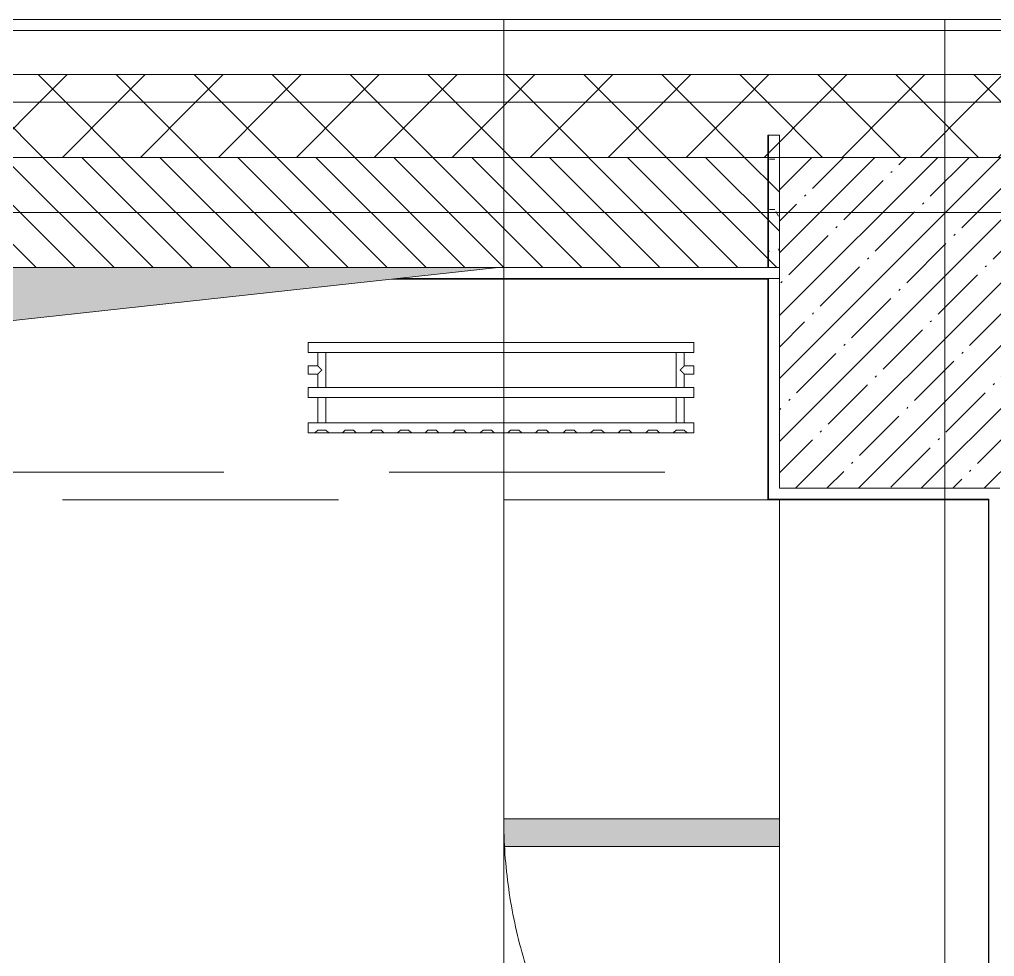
# Model space of a CAD drawing. Header units: millimetres. Extents: x -8624 to 200327, y -8553 to 29000.
# Drawn here: x 161132 to 162900, y 25651 to 27350 of the extents above; entities that cross this region are included whole.
import ezdxf

# ---------------------------------------------------------------- set-up
doc = ezdxf.new("R2010")
doc.units = ezdxf.units.MM
doc.linetypes.add('200_ШТРИХ__ш1_п0_6_', pattern=[800, 500, -300])
doc.linetypes.add('Осевая', pattern=[15875, 3175, -2381.25, 7937.5, -2381.25])
for name, color, linetype, lineweight in [('A-DETL-1', 7, 'Continuous', 9), ('A-DETL-MBND-1', 7, '200_ШТРИХ__ш1_п0_6_', 9), ('A-WALL-3', 7, 'Continuous', 9), ('A-WALL-4', 7, 'Continuous', 13), ('I-WALL-5', 7, 'Continuous', 9), ('S-COLS-2', 7, 'Continuous', 9), ('Оси', 7, 'Continuous', 9), ('Оси-2', 7, 'Осевая', 9)]:
    doc.layers.add(name, color=color, linetype=linetype, lineweight=lineweight)
for name, color, linetype, lineweight, true_color in [('A-DETL-GENF-5', 7, 'Continuous', 9, 0x8d9194), ('A-FLOR-3', 7, 'Continuous', 9, 0xaaaaaa), ('I-WALL-7', 9, 'Continuous', 9, 0x808080)]:
    doc.layers.add(name, color=color, linetype=linetype, lineweight=lineweight, true_color=true_color)
pattern_1 = [(45, (96349.85, 0), (-70.71068, 70.71068), []), (135, (96349.85, 0), (-70.71068, -70.71068), [])]

# ---------------------------------------------------------------- blocks, each defined once
blk = doc.blocks.new('110_Дверь_СКБ_2Ст - Д-10 1800x2100h_Актовый зал EI30-32403870-План зашивки приборов отопления в осях 3 этажа 12-23')
at = {"layer": 'A-DETL-MBND-1'}
for points in [[(-887.5, 1000), (-887.5, 500), (-837.5, 500), (-837.5, 1000)], [(862.5, 500), (912.5, 500), (912.5, 1000), (862.5, 1000), (862.5, 744.9)]]:
    blk.add_hatch(color=256, dxfattribs=at).paths.add_polyline_path(points)
for p, q in [((-887.5, 1000), (-887.5, 500)), ((-837.5, 1000), (-887.5, 1000)), ((-837.5, 500), (-837.5, 1000)), ((912.5, 1000), (862.5, 1000)), ((862.5, 1000), (862.5, 500)), ((912.5, 500), (912.5, 1000))]:
    blk.add_line(p, q, dxfattribs=at)
for centre, start, end in [((-887.5, 100), 26.4421, 90), ((912.5, 100), 90, 153.5579)]:
    blk.add_arc(centre, 900, start, end, dxfattribs=at)
blk = doc.blocks.new('radiator_prado_classic_z_tip_30_po exemplyaru - Classic Z Тип 30-500-30677900-План зашивки приборов отопления в осях 3 этажа 12-23')
at = {"layer": 'A-DETL-MBND-1'}
for p, q in [((0, 228), (0, 210)), ((700, 228), (0, 228)), ((0, 210), (0, 228)), ((0, 228), (12.5, 228)), ((12.5, 228), (37.5, 228)), ((37.5, 228), (12.5, 228)), ((12.5, 228), (37.5, 228)), ((12.5, 228), (17.5, 223)), ((12.5, 228), (17.5, 223)), ((32.5, 223), (17.5, 223)), ((17.5, 223), (32.5, 223)), ((32.5, 223), (37.5, 228)), ((37.5, 228), (32.5, 223)), ((37.5, 228), (62.5, 228)), ((62.5, 228), (87.5, 228)), ((87.5, 228), (62.5, 228)), ((62.5, 228), (87.5, 228)), ((62.5, 228), (67.5, 223)), ((62.5, 228), (67.5, 223)), ((82.5, 223), (67.5, 223)), ((67.5, 223), (82.5, 223)), ((82.5, 223), (87.5, 228)), ((87.5, 228), (82.5, 223)), ((87.5, 228), (112.5, 228)), ((112.5, 228), (137.5, 228)), ((137.5, 228), (112.5, 228)), ((112.5, 228), (137.5, 228)), ((112.5, 228), (117.5, 223)), ((112.5, 228), (117.5, 223)), ((132.5, 223), (117.5, 223)), ((117.5, 223), (132.5, 223)), ((132.5, 223), (137.5, 228)), ((137.5, 228), (132.5, 223)), ((137.5, 228), (162.5, 228)), ((162.5, 228), (187.5, 228)), ((187.5, 228), (162.5, 228)), ((162.5, 228), (187.5, 228)), ((162.5, 228), (167.5, 223)), ((162.5, 228), (167.5, 223)), ((182.5, 223), (167.5, 223)), ((167.5, 223), (182.5, 223)), ((182.5, 223), (187.5, 228)), ((187.5, 228), (182.5, 223)), ((187.5, 228), (212.5, 228)), ((212.5, 228), (237.5, 228)), ((237.5, 228), (212.5, 228)), ((212.5, 228), (237.5, 228)), ((212.5, 228), (217.5, 223)), ((212.5, 228), (217.5, 223)), ((232.5, 223), (217.5, 223)), ((217.5, 223), (232.5, 223)), ((232.5, 223), (237.5, 228)), ((237.5, 228), (232.5, 223)), ((237.5, 228), (262.5, 228)), ((262.5, 228), (287.5, 228)), ((287.5, 228), (262.5, 228)), ((262.5, 228), (287.5, 228)), ((262.5, 228), (267.5, 223)), ((262.5, 228), (267.5, 223)), ((282.5, 223), (267.5, 223)), ((267.5, 223), (282.5, 223)), ((282.5, 223), (287.5, 228)), ((287.5, 228), (282.5, 223)), ((287.5, 228), (312.5, 228)), ((312.5, 228), (337.5, 228)), ((337.5, 228), (312.5, 228)), ((312.5, 228), (337.5, 228)), ((312.5, 228), (317.5, 223)), ((312.5, 228), (317.5, 223)), ((332.5, 223), (317.5, 223)), ((317.5, 223), (332.5, 223)), ((332.5, 223), (337.5, 228)), ((337.5, 228), (332.5, 223)), ((337.5, 228), (362.5, 228)), ((362.5, 228), (387.5, 228)), ((387.5, 228), (362.5, 228)), ((362.5, 228), (387.5, 228)), ((362.5, 228), (367.5, 223)), ((362.5, 228), (367.5, 223)), ((382.5, 223), (367.5, 223)), ((367.5, 223), (382.5, 223)), ((382.5, 223), (387.5, 228)), ((387.5, 228), (382.5, 223)), ((387.5, 228), (412.5, 228)), ((412.5, 228), (437.5, 228)), ((437.5, 228), (412.5, 228)), ((412.5, 228), (437.5, 228)), ((412.5, 228), (417.5, 223)), ((412.5, 228), (417.5, 223)), ((432.5, 223), (417.5, 223)), ((417.5, 223), (432.5, 223)), ((432.5, 223), (437.5, 228)), ((437.5, 228), (432.5, 223)), ((437.5, 228), (462.5, 228)), ((462.5, 228), (487.5, 228)), ((487.5, 228), (462.5, 228)), ((462.5, 228), (487.5, 228)), ((462.5, 228), (467.5, 223)), ((462.5, 228), (467.5, 223)), ((482.5, 223), (467.5, 223)), ((467.5, 223), (482.5, 223)), ((482.5, 223), (487.5, 228)), ((487.5, 228), (482.5, 223)), ((487.5, 228), (512.5, 228)), ((512.5, 228), (537.5, 228)), ((537.5, 228), (512.5, 228)), ((512.5, 228), (537.5, 228)), ((512.5, 228), (517.5, 223)), ((512.5, 228), (517.5, 223)), ((532.5, 223), (517.5, 223)), ((517.5, 223), (532.5, 223)), ((532.5, 223), (537.5, 228)), ((537.5, 228), (532.5, 223)), ((537.5, 228), (562.5, 228)), ((562.5, 228), (587.5, 228)), ((587.5, 228), (562.5, 228)), ((562.5, 228), (587.5, 228)), ((562.5, 228), (567.5, 223)), ((562.5, 228), (567.5, 223)), ((582.5, 223), (567.5, 223)), ((567.5, 223), (582.5, 223)), ((582.5, 223), (587.5, 228)), ((587.5, 228), (582.5, 223)), ((587.5, 228), (612.5, 228)), ((612.5, 228), (637.5, 228)), ((637.5, 228), (612.5, 228)), ((612.5, 228), (637.5, 228)), ((612.5, 228), (617.5, 223)), ((617.5, 223), (612.5, 228)), ((632.5, 223), (617.5, 223)), ((617.5, 223), (632.5, 223)), ((632.5, 223), (637.5, 228)), ((637.5, 228), (632.5, 223)), ((637.5, 228), (662.5, 228)), ((662.5, 228), (687.5, 228)), ((687.5, 228), (662.5, 228)), ((662.5, 228), (687.5, 228)), ((662.5, 228), (667.5, 223)), ((662.5, 228), (667.5, 223)), ((682.5, 223), (667.5, 223)), ((667.5, 223), (682.5, 223)), ((682.5, 223), (687.5, 228)), ((687.5, 228), (682.5, 223)), ((687.5, 228), (700, 228)), ((700, 210), (700, 228)), ((700, 228), (700, 210)), ((0, 210), (700, 210)), ((17.5, 210), (0, 210)), ((17.5, 210), (17.5, 209.3)), ((17.5, 210), (17.5, 164)), ((32.5, 210), (17.5, 210)), ((17.5, 210), (32.5, 210)), ((32.5, 210), (17.5, 210)), ((17.5, 210), (17.8, 210)), ((17.5, 209.3), (17.5, 164)), ((17.8, 210), (18.5, 210)), ((18.5, 210), (19.7, 210)), ((31.5, 210), (18.5, 210)), ((19.7, 210), (21.3, 210)), ((21.3, 210), (23.1, 210)), ((23.1, 210), (25, 210)), ((25, 210), (32.5, 210)), ((32.5, 164), (32.5, 210)), ((32.5, 164), (32.5, 210)), ((667.5, 210), (32.5, 210)), ((667.5, 210), (667.5, 164)), ((667.5, 210), (667.5, 209.3)), ((682.5, 210), (667.5, 210)), ((667.5, 210), (667.8, 210)), ((668.5, 210), (667.5, 210)), ((667.5, 210), (682.5, 210)), ((667.5, 209.3), (667.5, 164)), ((667.8, 210), (682.5, 210)), ((682.5, 210), (668.5, 210)), ((681.5, 210), (668.5, 210)), ((682.5, 164), (682.5, 210)), ((682.5, 164), (682.5, 210)), ((700, 210), (682.5, 210)), ((700, 164), (0, 164)), ((0, 164), (0, 146)), ((0, 146), (0, 164)), ((0, 164), (17.5, 164)), ((32.5, 164), (17.5, 164)), ((17.5, 164), (32.5, 164)), ((32.5, 164), (17.5, 164)), ((17.5, 164), (21.3, 164)), ((18.5, 164), (31.5, 164)), ((21.3, 164), (23.1, 164)), ((23.1, 164), (25, 164)), ((25, 164), (32.5, 164)), ((32.5, 164), (667.5, 164)), ((682.5, 164), (667.5, 164)), ((667.5, 164), (682.5, 164)), ((667.8, 164), (667.5, 164)), ((667.5, 164), (682.5, 164)), ((668.5, 164), (667.8, 164)), ((669.7, 164), (668.5, 164)), ((668.5, 164), (681.5, 164)), ((676.9, 164), (669.7, 164)), ((678.7, 164), (676.9, 164)), ((682.5, 164), (678.7, 164)), ((682.5, 164), (700, 164)), ((700, 146), (700, 164)), ((700, 164), (700, 146)), ((0, 146), (700, 146)), ((17.5, 146), (0, 146)), ((17.5, 146), (17.5, 121.5)), ((17.5, 146), (17.5, 121.5)), ((17.5, 146), (32.5, 146)), ((30.3, 146), (17.5, 146)), ((17.5, 146), (32.5, 146)), ((19.7, 146), (17.5, 146)), ((31.5, 146), (18.5, 146)), ((28.8, 146), (19.7, 146)), ((32.5, 146), (28.8, 146)), ((31.5, 146), (30.3, 146)), ((32.5, 146), (31.5, 146)), ((32.5, 82), (32.5, 146)), ((32.5, 82), (32.5, 146)), ((667.5, 146), (32.5, 146)), ((667.5, 146), (667.5, 82)), ((667.5, 146), (667.5, 82)), ((667.5, 146), (682.5, 146)), ((682.5, 146), (667.5, 146)), ((667.5, 146), (671.2, 146)), ((667.8, 146), (667.5, 146)), ((668.5, 146), (667.8, 146)), ((669.7, 146), (668.5, 146)), ((681.5, 146), (668.5, 146)), ((682.5, 146), (669.7, 146)), ((671.2, 146), (678.7, 146)), ((678.7, 146), (680.3, 146)), ((680.3, 146), (682.5, 146)), ((682.5, 121.5), (682.5, 146)), ((682.5, 121.5), (682.5, 146)), ((700, 146), (682.5, 146)), ((17.5, 121.5), (0, 121.5)), ((17.5, 121.5), (0, 121.5)), ((0, 121.5), (0, 121.2)), ((0, 106.5), (0, 121.5)), ((0, 121.2), (0, 120.5)), ((0, 121.2), (0, 120.5)), ((0, 120.5), (0, 121.2)), ((0, 121.2), (0, 121.2)), ((0, 120.5), (0, 119.3)), ((0, 120.5), (0, 119.3)), ((0, 119.3), (0, 120.5)), ((0, 119.3), (0, 117.7)), ((0, 119.3), (0, 117.7)), ((0, 117.7), (0, 119.3)), ((0, 117.7), (0, 115.9)), ((0, 115.9), (0, 117.7)), ((0, 117.7), (0, 115.9)), ((0, 115.9), (0, 114)), ((0, 115.9), (0, 114)), ((0, 114), (0, 115.9)), ((0, 114), (0, 112.1)), ((0, 114), (0, 112.1)), ((0, 112.1), (0, 114)), ((0, 112.1), (0, 110.2)), ((0, 112.1), (0, 110.2)), ((0, 110.2), (0, 112.1)), ((0, 110.2), (0, 108.7)), ((0, 110.2), (0, 108.7)), ((0, 108.7), (0, 110.2)), ((0, 108.7), (0, 107.5)), ((0, 108.7), (0, 106.8)), ((0, 106.8), (0, 108.7)), ((0, 107.5), (0, 106.8)), ((0, 106.8), (0, 106.5)), ((0, 106.8), (0, 106.8)), ((0, 106.5), (17.5, 106.5)), ((0, 106.5), (17.5, 106.5)), ((17.5, 106.5), (17.5, 82)), ((17.5, 106.5), (17.5, 82)), ((700, 121.5), (682.5, 121.5)), ((700, 121.5), (682.5, 121.5)), ((682.5, 82), (682.5, 106.5)), ((682.5, 106.5), (700, 106.5)), ((682.5, 82), (682.5, 106.5)), ((682.5, 106.5), (700, 106.5)), ((700, 121.5), (700, 106.5)), ((700, 121.2), (700, 121.5)), ((700, 121.5), (700, 121.2)), ((700, 121.2), (700, 121.5)), ((700, 106.8), (700, 121.2)), ((700, 121.2), (700, 106.8)), ((700, 106.8), (700, 121.2)), ((700, 106.5), (700, 106.8)), ((700, 106.8), (700, 106.5)), ((700, 106.5), (700, 106.8)), ((700, 82), (0, 82)), ((0, 82), (0, 64)), ((0, 64), (0, 82)), ((0, 82), (17.5, 82)), ((18.5, 82), (17.5, 82)), ((17.5, 82), (32.5, 82)), ((32.5, 82), (17.5, 82)), ((17.5, 82), (21.3, 82)), ((19.7, 82), (18.5, 82)), ((18.5, 82), (31.5, 82)), ((21.3, 82), (19.7, 82)), ((23.1, 82), (21.3, 82)), ((21.3, 82), (32.5, 82)), ((25, 82), (23.1, 82)), ((26.9, 82), (25, 82)), ((28.8, 82), (26.9, 82)), ((30.3, 82), (28.8, 82)), ((31.5, 82), (30.3, 82)), ((32.5, 82), (31.5, 82)), ((32.5, 82), (667.5, 82)), ((682.5, 82), (667.5, 82)), ((667.5, 82), (682.5, 82)), ((682.5, 82), (667.5, 82)), ((667.5, 82), (667.8, 82)), ((667.8, 82), (682.5, 82)), ((668.5, 82), (681.5, 82)), ((682.5, 82), (700, 82)), ((700, 64), (700, 82)), ((700, 82), (700, 64)), ((700, 64), (0, 64)), ((0, 64), (700, 64))]:
    blk.add_line(p, q, dxfattribs=at)
for points, knots in [([(17.8, 121.2), (17.7, 121.3), (17.7, 121.3), (17.5, 121.5), (17.5, 121.5), (17.5, 121.5)], [0.8571429, 0.8571429, 0.8571429, 0.8571429, 0.8928571, 0.9285714, 1, 1, 1, 1]), ([(17.5, 121.5), (17.5, 121.5), (17.5, 121.5), (17.7, 121.3), (17.7, 121.3), (17.8, 121.2)], [0, 0, 0, 0, 0.0714286, 0.1071429, 0.1428571, 0.1428571, 0.1428571, 0.1428571]), ([(17.5, 121.5), (17.5, 121.5), (17.5, 121.5), (17.7, 121.3), (17.7, 121.3), (17.8, 121.2)], [0, 0, 0, 0, 0.0714286, 0.1071429, 0.1428571, 0.1428571, 0.1428571, 0.1428571]), ([(25, 114), (24.5, 114.5), (23.6, 115.4), (22.4, 116.6), (21.6, 117.4), (21.1, 117.9), (20.8, 118.2), (20.5, 118.5), (20.2, 118.8), (19.8, 119.1), (19.6, 119.4), (19.3, 119.7), (19, 120), (18.7, 120.3), (18.5, 120.5), (18.3, 120.7), (18.1, 120.9), (17.9, 121.1), (17.8, 121.2), (17.7, 121.3), (17.5, 121.5), (17.5, 121.5), (17.5, 121.5)], [0, 0, 0, 0, 0.142857, 0.285714, 0.357143, 0.392857, 0.428571, 0.464286, 0.5, 0.535714, 0.571429, 0.607143, 0.642857, 0.678571, 0.714286, 0.75, 0.785714, 0.821429, 0.857143, 0.892857, 0.928571, 1, 1, 1, 1]), ([(17.5, 106.5), (17.5, 106.5), (17.5, 106.5), (17.7, 106.7), (17.8, 106.8), (17.9, 106.9), (18.1, 107.1), (18.3, 107.3), (18.5, 107.5), (18.7, 107.7), (19, 108), (19.3, 108.3), (19.6, 108.6), (19.8, 108.9), (20.3, 109.3), (20.7, 109.7), (21.1, 110.1), (21.6, 110.6), (22.4, 111.4), (23.6, 112.6), (24.5, 113.5), (25, 114)], [0, 0, 0, 0, 0.071429, 0.107143, 0.142857, 0.178571, 0.214286, 0.25, 0.285714, 0.321429, 0.357143, 0.392857, 0.428571, 0.464286, 0.5, 0.571429, 0.607143, 0.642857, 0.714286, 0.857143, 1, 1, 1, 1]), ([(17.5, 106.5), (17.5, 106.5), (17.5, 106.5), (17.7, 106.7), (17.7, 106.7), (17.8, 106.8)], [0, 0, 0, 0, 0.0714286, 0.1071429, 0.1428571, 0.1428571, 0.1428571, 0.1428571]), ([(17.8, 106.8), (17.7, 106.7), (17.7, 106.7), (17.5, 106.5), (17.5, 106.5), (17.5, 106.5)], [0.8571429, 0.8571429, 0.8571429, 0.8571429, 0.8928571, 0.9285714, 1, 1, 1, 1]), ([(17.8, 106.8), (17.7, 106.7), (17.7, 106.7), (17.5, 106.5), (17.5, 106.5), (17.5, 106.5)], [0.8571429, 0.8571429, 0.8571429, 0.8571429, 0.8928571, 0.9285714, 1, 1, 1, 1]), ([(17.8, 121.2), (17.8, 121.2), (17.9, 121.1), (18.1, 120.9), (18.3, 120.7), (18.5, 120.5), (18.7, 120.3), (19, 120), (19.3, 119.7), (19.6, 119.4), (19.8, 119.1), (20.3, 118.7), (20.7, 118.3), (21.1, 117.9), (21.6, 117.4), (22.4, 116.6), (23.1, 115.9), (23.6, 115.4)], [0.1428571, 0.1428571, 0.1428571, 0.1428571, 0.1785714, 0.2142857, 0.25, 0.2857143, 0.3214286, 0.3571429, 0.3928571, 0.4285714, 0.4642857, 0.5, 0.5714286, 0.6071429, 0.6428571, 0.7142857, 0.8571429, 0.8571429, 0.8571429, 0.8571429]), ([(22.1, 111.1), (21.9, 110.9), (21.6, 110.6), (21.1, 110.1), (20.8, 109.8), (20.5, 109.5), (20.2, 109.2), (19.8, 108.9), (19.6, 108.6), (19.3, 108.3), (19, 108), (18.7, 107.7), (18.5, 107.5), (18.3, 107.3), (18.1, 107.1), (17.9, 106.9), (17.8, 106.8), (17.8, 106.8)], [0.2857143, 0.2857143, 0.2857143, 0.2857143, 0.3571429, 0.3928571, 0.4285714, 0.4642857, 0.5, 0.5357143, 0.5714286, 0.6071429, 0.6428571, 0.6785714, 0.7142857, 0.75, 0.7857143, 0.8214286, 0.8571429, 0.8571429, 0.8571429, 0.8571429]), ([(19.6, 119.4), (19.7, 119.3), (19.9, 119.2), (20.3, 118.7), (20.6, 118.4), (20.8, 118.2)], [0.4285714, 0.4285714, 0.4285714, 0.4285714, 0.4642857, 0.5, 0.5714286, 0.5714286, 0.5714286, 0.5714286]), ([(19.6, 108.6), (19.7, 108.7), (19.9, 108.8), (20.3, 109.3), (20.6, 109.6), (20.8, 109.8)], [0.4285714, 0.4285714, 0.4285714, 0.4285714, 0.4642857, 0.5, 0.5714286, 0.5714286, 0.5714286, 0.5714286]), ([(22.1, 116.9), (21.9, 117.1), (21.6, 117.4), (21.1, 117.9), (20.9, 118.1), (20.8, 118.2)], [0.2857143, 0.2857143, 0.2857143, 0.2857143, 0.3571429, 0.3928571, 0.4285714, 0.4285714, 0.4285714, 0.4285714]), ([(20.8, 118.2), (20.9, 118.1), (21.1, 117.9), (21.6, 117.4), (21.9, 117.1), (22.1, 116.9)], [0.5714286, 0.5714286, 0.5714286, 0.5714286, 0.6071429, 0.6428571, 0.7142857, 0.7142857, 0.7142857, 0.7142857]), ([(20.8, 109.8), (20.9, 109.9), (21.1, 110.1), (21.6, 110.6), (21.9, 110.9), (22.1, 111.1)], [0.5714286, 0.5714286, 0.5714286, 0.5714286, 0.6071429, 0.6428571, 0.7142857, 0.7142857, 0.7142857, 0.7142857]), ([(22.1, 111.1), (21.9, 110.9), (21.6, 110.6), (21.1, 110.1), (20.9, 109.9), (20.8, 109.8)], [0.2857143, 0.2857143, 0.2857143, 0.2857143, 0.3571429, 0.3928571, 0.4285714, 0.4285714, 0.4285714, 0.4285714]), ([(675, 114), (675.5, 114.5), (676.4, 115.4), (677.6, 116.6), (678.4, 117.4), (678.9, 117.9), (679.2, 118.2), (679.5, 118.5), (679.8, 118.8), (680.1, 119.2), (680.4, 119.4), (680.7, 119.7), (681, 120), (681.3, 120.3), (681.5, 120.5), (681.7, 120.7), (681.9, 120.9), (682.1, 121.1), (682.2, 121.2), (682.3, 121.3), (682.5, 121.5), (682.5, 121.5), (682.5, 121.5)], [0, 0, 0, 0, 0.142857, 0.285714, 0.357143, 0.392857, 0.428571, 0.464286, 0.5, 0.535714, 0.571429, 0.607143, 0.642857, 0.678571, 0.714286, 0.75, 0.785714, 0.821429, 0.857143, 0.892857, 0.928571, 1, 1, 1, 1]), ([(682.5, 106.5), (682.5, 106.5), (682.5, 106.5), (682.3, 106.7), (682.2, 106.8), (682.1, 106.9), (681.9, 107.1), (681.7, 107.3), (681.5, 107.5), (681.3, 107.7), (681, 108), (680.7, 108.3), (680.4, 108.6), (680.1, 108.8), (679.7, 109.3), (679.3, 109.7), (678.9, 110.1), (678.4, 110.6), (677.6, 111.4), (676.4, 112.6), (675.5, 113.5), (675, 114)], [0, 0, 0, 0, 0.071429, 0.107143, 0.142857, 0.178571, 0.214286, 0.25, 0.285714, 0.321429, 0.357143, 0.392857, 0.428571, 0.464286, 0.5, 0.571429, 0.607143, 0.642857, 0.714286, 0.857143, 1, 1, 1, 1]), ([(682.2, 121.2), (682.2, 121.2), (682.1, 121.1), (681.9, 120.9), (681.7, 120.7), (681.5, 120.5), (681.3, 120.3), (681, 120), (680.7, 119.7), (680.4, 119.4), (680.1, 119.2), (679.7, 118.7), (679.3, 118.3), (678.9, 117.9), (678.4, 117.4), (677.6, 116.6), (676.9, 115.9), (676.4, 115.4)], [0.1428571, 0.1428571, 0.1428571, 0.1428571, 0.1785714, 0.2142857, 0.25, 0.2857143, 0.3214286, 0.3571429, 0.3928571, 0.4285714, 0.4642857, 0.5, 0.5714286, 0.6071429, 0.6428571, 0.7142857, 0.8571429, 0.8571429, 0.8571429, 0.8571429]), ([(682.2, 121.2), (682.2, 121.2), (682.1, 121.1), (681.9, 120.9), (681.7, 120.7), (681.5, 120.5), (681.3, 120.3), (681, 120), (680.7, 119.7), (680.4, 119.4), (680.1, 119.2), (679.7, 118.7), (679.3, 118.3), (678.9, 117.9), (678.4, 117.4), (677.6, 116.6), (676.9, 115.9), (676.4, 115.4)], [0.1428571, 0.1428571, 0.1428571, 0.1428571, 0.1785714, 0.2142857, 0.25, 0.2857143, 0.3214286, 0.3571429, 0.3928571, 0.4285714, 0.4642857, 0.5, 0.5714286, 0.6071429, 0.6428571, 0.7142857, 0.8571429, 0.8571429, 0.8571429, 0.8571429]), ([(676.4, 115.4), (676.9, 115.9), (677.6, 116.6), (678.4, 117.4), (678.9, 117.9), (679.2, 118.2), (679.5, 118.5), (679.8, 118.8), (680.1, 119.2), (680.4, 119.4), (680.7, 119.7), (681, 120), (681.3, 120.3), (681.5, 120.5), (681.7, 120.7), (681.9, 120.9), (682.1, 121.1), (682.2, 121.2), (682.2, 121.2)], [0.1428571, 0.1428571, 0.1428571, 0.1428571, 0.2857143, 0.3571429, 0.3928571, 0.4285714, 0.4642857, 0.5, 0.5357143, 0.5714286, 0.6071429, 0.6428571, 0.6785714, 0.7142857, 0.75, 0.7857143, 0.8214286, 0.8571429, 0.8571429, 0.8571429, 0.8571429]), ([(677.9, 111.1), (678.1, 110.9), (678.4, 110.6), (678.9, 110.1), (679.2, 109.8), (679.5, 109.5), (679.8, 109.2), (680.1, 108.8), (680.4, 108.6), (680.7, 108.3), (681, 108), (681.3, 107.7), (681.5, 107.5), (681.7, 107.3), (681.9, 107.1), (682.1, 106.9), (682.2, 106.8), (682.2, 106.8)], [0.2857143, 0.2857143, 0.2857143, 0.2857143, 0.3571429, 0.3928571, 0.4285714, 0.4642857, 0.5, 0.5357143, 0.5714286, 0.6071429, 0.6428571, 0.6785714, 0.7142857, 0.75, 0.7857143, 0.8214286, 0.8571429, 0.8571429, 0.8571429, 0.8571429]), ([(677.9, 111.1), (678.1, 110.9), (678.4, 110.6), (678.9, 110.1), (679.2, 109.8), (679.5, 109.5), (679.8, 109.2), (680.1, 108.8), (680.4, 108.6), (680.7, 108.3), (681, 108), (681.3, 107.7), (681.5, 107.5), (681.7, 107.3), (681.9, 107.1), (682.1, 106.9), (682.2, 106.8), (682.2, 106.8)], [0.2857143, 0.2857143, 0.2857143, 0.2857143, 0.3571429, 0.3928571, 0.4285714, 0.4642857, 0.5, 0.5357143, 0.5714286, 0.6071429, 0.6428571, 0.6785714, 0.7142857, 0.75, 0.7857143, 0.8214286, 0.8571429, 0.8571429, 0.8571429, 0.8571429]), ([(681.5, 107.5), (681.4, 107.6), (681.3, 107.7), (681, 108), (680.7, 108.3), (680.4, 108.6), (680.1, 108.8), (679.7, 109.3), (679.3, 109.7), (678.9, 110.1), (678.4, 110.6), (678.1, 110.9), (677.9, 111.1)], [0.2857143, 0.2857143, 0.2857143, 0.2857143, 0.3214286, 0.3571429, 0.3928571, 0.4285714, 0.4642857, 0.5, 0.5714286, 0.6071429, 0.6428571, 0.7142857, 0.7142857, 0.7142857, 0.7142857]), ([(682.5, 121.5), (682.5, 121.5), (682.5, 121.5), (682.3, 121.3), (682.3, 121.3), (682.2, 121.2)], [0, 0, 0, 0, 0.0714286, 0.1071429, 0.1428571, 0.1428571, 0.1428571, 0.1428571]), ([(682.5, 121.5), (682.5, 121.5), (682.5, 121.5), (682.3, 121.3), (682.3, 121.3), (682.2, 121.2)], [0, 0, 0, 0, 0.0714286, 0.1071429, 0.1428571, 0.1428571, 0.1428571, 0.1428571]), ([(682.2, 121.2), (682.3, 121.3), (682.3, 121.3), (682.5, 121.5), (682.5, 121.5), (682.5, 121.5)], [0.8571429, 0.8571429, 0.8571429, 0.8571429, 0.8928571, 0.9285714, 1, 1, 1, 1]), ([(682.2, 106.8), (682.3, 106.7), (682.3, 106.7), (682.5, 106.5), (682.5, 106.5), (682.5, 106.5)], [0.8571429, 0.8571429, 0.8571429, 0.8571429, 0.8928571, 0.9285714, 1, 1, 1, 1]), ([(682.2, 106.8), (682.3, 106.7), (682.3, 106.7), (682.5, 106.5), (682.5, 106.5), (682.5, 106.5)], [0.8571429, 0.8571429, 0.8571429, 0.8571429, 0.8928571, 0.9285714, 1, 1, 1, 1]), ([(682.5, 106.5), (682.5, 106.5), (682.5, 106.5), (682.3, 106.7), (682.3, 106.7), (682.2, 106.8)], [0, 0, 0, 0, 0.0714286, 0.1071429, 0.1428571, 0.1428571, 0.1428571, 0.1428571])]:
    blk.add_open_spline(points, degree=3, knots=knots, dxfattribs=at)
for points in [[(20.8, 118.2), (20.7, 118.3), (20.5, 118.5), (20.2, 118.8), (19.9, 119.2), (19.6, 119.4), (19.3, 119.7), (19, 120), (18.7, 120.3), (18.5, 120.5), (18.3, 120.7), (18.1, 120.9), (17.9, 121.1), (17.8, 121.2), (17.8, 121.2)], [(17.8, 121.2), (17.8, 121.2), (17.9, 121.1), (18.1, 120.9), (18.3, 120.7), (18.5, 120.5), (18.7, 120.3), (19, 120), (19.3, 119.7), (19.5, 119.5), (19.6, 119.4)], [(20.8, 109.8), (20.7, 109.7), (20.5, 109.5), (20.2, 109.2), (19.9, 108.8), (19.6, 108.6), (19.3, 108.3), (19, 108), (18.7, 107.7), (18.5, 107.5), (18.3, 107.3), (18.1, 107.1), (17.9, 106.9), (17.8, 106.8), (17.8, 106.8)], [(17.8, 106.8), (17.8, 106.8), (17.9, 106.9), (18.1, 107.1), (18.3, 107.3), (18.4, 107.4), (18.5, 107.5)], [(18.5, 107.5), (18.6, 107.6), (18.7, 107.7), (19, 108), (19.3, 108.3), (19.5, 108.5), (19.6, 108.6)], [(23.6, 115.4), (23.1, 115.9), (22.6, 116.4), (22.1, 116.9)], [(22.1, 116.9), (22.6, 116.4), (23.1, 115.9), (23.6, 115.4)], [(22.1, 111.1), (22.6, 111.6), (23.1, 112.1), (23.6, 112.6)], [(23.6, 112.6), (23.1, 112.1), (22.6, 111.6), (22.1, 111.1)], [(23.6, 112.6), (23.1, 112.1), (22.6, 111.6), (22.1, 111.1)], [(25, 114), (24.5, 114.5), (24, 115), (23.6, 115.4)], [(23.6, 115.4), (24, 115), (24.5, 114.5), (25, 114)], [(23.6, 115.4), (24, 115), (24.5, 114.5), (25, 114)], [(23.6, 112.6), (24, 113), (24.5, 113.5), (25, 114)], [(25, 114), (24.5, 113.5), (24, 113), (23.6, 112.6)], [(25, 114), (24.5, 113.5), (24, 113), (23.6, 112.6)], [(676.4, 115.4), (676, 115), (675.5, 114.5), (675, 114)], [(676.4, 115.4), (676, 115), (675.5, 114.5), (675, 114)], [(675, 114), (675.5, 114.5), (676, 115), (676.4, 115.4)], [(675, 114), (675.5, 113.5), (676.4, 112.6), (677.4, 111.6), (677.9, 111.1)], [(675, 114), (675.5, 113.5), (676.4, 112.6), (677.4, 111.6), (677.9, 111.1)], [(677.9, 111.1), (677.4, 111.6), (676.4, 112.6), (675.5, 113.5), (675, 114)], [(682.2, 106.8), (682.2, 106.8), (682.1, 106.9), (681.9, 107.1), (681.7, 107.3), (681.6, 107.4), (681.5, 107.5)]]:
    blk.add_open_spline(points, degree=3, dxfattribs=at)

msp = doc.modelspace()

# ---------------------------------------------------------------- hatches: boundary and pattern name
at = {"layer": 'A-DETL-GENF-5'}
msp.add_hatch(color=256, dxfattribs=at).paths.add_polyline_path([(138709.8, 11668.6), (140754.8, 24580), (161999.4, 26900), (157109.8, 26900), (157109.8, 26500), (156509.8, 26500), (156509.8, 26900), (151109.8, 26900), (151109.8, 26500), (150509.8, 26500), (150509.8, 26900), (145110.1, 26900), (145110.1, 26500), (144509.8, 26500), (144509.8, 26900), (139109.8, 26900), (139109.8, 26500), (138709.8, 26500), (138709.8, 23300), (139109.8, 23300), (139109.8, 22700), (138709.8, 22700), (138709.8, 17300), (139109.8, 17300), (139109.8, 16700), (138709.8, 16700), (138709.8, 11823.6)])
at = {"layer": 'A-WALL-3'}
h = msp.add_hatch(dxfattribs=at)
h.set_pattern_fill('FP_138', color=256, style=0, pattern_type=2)
h.set_pattern_definition(pattern_1)
h.paths.add_polyline_path([(180850.5, 27200), (180850.5, 27250), (176699.8, 27250), (176699.8, 27200), (180804.2, 27200)])
h.paths.add_polyline_path([(173599.8, 27200), (173599.8, 27250), (172699.8, 27250), (172699.8, 27200), (173170.4, 27200)])
h.paths.add_polyline_path([(170262.3, 27200), (170599.8, 27200), (170599.8, 27250), (169259.8, 27250), (169259.8, 27200), (169535.2, 27200)])
h.paths.add_polyline_path([(167159.8, 27200), (167159.8, 27250), (165959.8, 27250), (165959.8, 27200), (166990.6, 27200)])
h.paths.add_polyline_path([(163459.8, 27200), (163459.8, 27250), (159209.8, 27250), (159209.8, 27200), (163355.5, 27200)])
h.paths.add_polyline_path([(158309.8, 27200), (158309.8, 27250), (156209.8, 27250), (156209.8, 27200), (157902.8, 27200)])
h.paths.add_polyline_path([(155309.8, 27200), (155309.8, 27250), (154209.8, 27250), (154209.8, 27200), (154994.7, 27200)])
h.paths.add_polyline_path([(151109.8, 27200), (151109.8, 27250), (149609.8, 27250), (149609.8, 27200), (150632.5, 27200)])
h.paths.add_polyline_path([(147109.8, 27200), (147109.8, 27250), (146010.1, 27250), (146010.1, 27200), (146270.4, 27200)])
h.paths.add_polyline_path([(145110.1, 27200), (145110.1, 27250), (144009.8, 27250), (144009.8, 27200), (144816.3, 27200)])
h.paths.add_polyline_path([(140909.8, 27200), (140909.8, 27250), (138409.8, 27250), (138409.8, 27200), (140454.1, 27200)])
h = msp.add_hatch(dxfattribs=at)
h.set_pattern_fill('FP_138', color=256, style=0, pattern_type=2)
h.set_pattern_definition(pattern_1)
h.paths.add_polyline_path([(180850.5, 27100), (180850.5, 27200), (176699.8, 27200), (176699.8, 27100), (180804.2, 27100)])
h.paths.add_polyline_path([(172806.9, 27100), (173599.8, 27100), (173599.8, 27200), (172699.8, 27200), (172699.8, 27100)])
h.paths.add_polyline_path([(170599.8, 27100), (170599.8, 27200), (169259.8, 27200), (169259.8, 27100), (170262.3, 27100)])
h.paths.add_polyline_path([(167159.8, 27100), (167159.8, 27200), (165959.8, 27200), (165959.8, 27100), (166990.6, 27100)])
h.paths.add_polyline_path([(163459.8, 27100), (163459.8, 27200), (159209.8, 27200), (159209.8, 27100), (163355.5, 27100)])
h.paths.add_polyline_path([(158309.8, 27100), (158309.8, 27200), (156209.8, 27200), (156209.8, 27100), (157902.8, 27100)])
h.paths.add_polyline_path([(155309.8, 27100), (155309.8, 27200), (154209.8, 27200), (154209.8, 27100), (154994.7, 27100)])
h.paths.add_polyline_path([(151109.8, 27100), (151109.8, 27200), (149609.8, 27200), (149609.8, 27100), (150632.5, 27100)])
h.paths.add_polyline_path([(147109.8, 27100), (147109.8, 27200), (146010.1, 27200), (146010.1, 27100), (146270.4, 27100)])
h.paths.add_polyline_path([(145110.1, 27100), (145110.1, 27200), (144009.8, 27200), (144009.8, 27100), (144816.3, 27100)])
h.paths.add_polyline_path([(140909.8, 27100), (140909.8, 27200), (138509.8, 27200), (138509.8, 27100), (140454.1, 27100)])
h = msp.add_hatch(dxfattribs=at)
h.set_pattern_fill('FP_137', color=256, style=0, pattern_type=2)
h.set_pattern_definition([(135, (96349.85, 0), (-35.35534, -35.35534), [])])
h.paths.add_polyline_path([(180549.8, 26900), (180549.8, 27100), (177499.8, 27100), (177499.8, 26900), (180440.6, 26900)])
h.paths.add_polyline_path([(176987.3, 26900), (176999.8, 26900), (176999.8, 27100), (176699.8, 27100), (176699.8, 26900), (176805.5, 26900)])
h.paths.add_polyline_path([(173099.8, 26900), (173099.8, 27100), (172699.8, 27100), (172699.8, 26900), (172806.9, 26900)])
h.paths.add_polyline_path([(170409.8, 26900), (170599.8, 26900), (170599.8, 27100), (170389.8, 27100), (170389.8, 26900)])
h.paths.add_polyline_path([(169889.8, 26900), (169889.8, 27100), (169259.8, 27100), (169259.8, 26900), (169717, 26900)])
h.paths.add_polyline_path([(166081.9, 26900), (166659.8, 26900), (166659.8, 27100), (165959.8, 27100), (165959.8, 26900)])
h.paths.add_polyline_path([(163355.5, 26900), (163459.8, 26900), (163459.8, 27100), (163109.8, 27100), (163109.8, 26900), (163130.8, 26900)])
h.paths.add_polyline_path([(162509.8, 26900), (162509.8, 27100), (159209.8, 27100), (159209.8, 26900), (162446.7, 26900)])
h.paths.add_polyline_path([(158309.8, 26900), (158309.8, 27100), (157109.8, 27100), (157109.8, 26900), (158266.3, 26900)])
h.paths.add_polyline_path([(156448.7, 26900), (156509.8, 26900), (156509.8, 27100), (156209.8, 27100), (156209.8, 26900)])
h.paths.add_polyline_path([(155309.8, 26900), (155309.8, 27100), (154209.8, 27100), (154209.8, 26900), (154994.7, 26900)])
h.paths.add_polyline_path([(150509.8, 26900), (150509.8, 27100), (149609.8, 27100), (149609.8, 26900), (149905.5, 26900)])
h.paths.add_polyline_path([(147109.8, 26900), (147109.8, 27100), (146010.1, 27100), (146010.1, 26900), (146270.4, 26900)])
h.paths.add_polyline_path([(144509.8, 26900), (144509.8, 27100), (144009.8, 27100), (144009.8, 26900)])
h.paths.add_polyline_path([(140909.8, 26900), (140909.8, 27100), (139109.8, 27100), (139109.8, 26900), (140454.1, 26900)])
at = {"layer": 'I-WALL-7'}
h = msp.add_hatch(dxfattribs=at)
h.set_pattern_fill('FP_183', color=256, style=0, pattern_type=2)
h.set_pattern_definition([(0, (96349.85, 0), (121.92, 30.48), [10.058, -81.382, 10.058, -81.382, -487.68]), (0, (96349.85, 0), (121.92, 30.48), [-182.88, 10.058, -172.822, 10.058, -81.382, -213.36]), (0, (96349.85, 0), (121.92, 30.48), [-457.2, 10.058, -50.902, 10.058, -142.342]), (120, (96395.57, 15.24), (-87.356454, 90.345817), [10.058, -81.382, 10.058, -81.382, -487.68]), (120, (96395.57, 15.24), (-87.356454, 90.345817), [-182.88, 10.058, -172.822, 10.058, -81.382, -213.36]), (120, (96395.57, 15.24), (-87.356454, 90.345817), [-457.2, 10.058, -50.902, 10.058, -142.342]), (240, (96410.81, 76.2), (-34.563546, -120.825817), [10.058, -81.382, 10.058, -81.382, -487.68]), (240, (96410.81, 76.2), (-34.563546, -120.825817), [-182.88, 10.058, -172.822, 10.058, -81.382, -213.36]), (240, (96410.81, 76.2), (-34.563546, -120.825817), [-457.2, 10.058, -50.902, 10.058, -142.342])])
h.paths.add_polyline_path([(162509.8, 26900), (162509.8, 27140), (162489.8, 27140), (162489.8, 26900)])
at = {"layer": 'S-COLS-2'}
h = msp.add_hatch(dxfattribs=at)
h.set_pattern_fill('FP_135', color=256, style=0, pattern_type=2)
h.set_pattern_definition([(45, (96349.85, 0), (-57.02463, 57.02463), []), (45, (96406.87, 0), (-57.02463, 57.02463), [100.806, -20.161, 3.353, -16.808])])
h.paths.add_polyline_path([(162509.8, 26500), (163109.8, 26500), (163109.8, 27100), (162509.8, 27100), (162509.8, 26511)])

# ---------------------------------------------------------------- linework, layer by layer
at = {"layer": 'A-DETL-1'}
for p, q in [((140754.8, 24580), (161999.4, 26900)), ((161999.4, 26900), (157109.8, 26900))]:
    msp.add_line(p, q, dxfattribs=at)
at = {"layer": 'A-DETL-MBND-1'}
for p, q in [((162489.8, 26480), (162489.8, 26880)), ((158602.1, 26529), (162489.8, 26529)), ((162509.8, 26479), (158144.3, 26479)), ((162889.8, 26480), (162489.8, 26480)), ((162889.8, 23320), (162889.8, 26480))]:
    msp.add_line(p, q, dxfattribs=at)
at = {"layer": 'A-FLOR-3'}
msp.add_line((162509.8, 26480), (162509.8, 23320), dxfattribs=at)
at = {"layer": 'A-WALL-3'}
for p, q in [((172699.8, 27350), (146010.1, 27350)), ((159209.8, 27100), (163459.8, 27100)), ((162509.8, 26900), (162509.8, 27100)), ((161999.4, 26900), (162488.8, 26900))]:
    msp.add_line(p, q, dxfattribs=at)
at = {"layer": 'A-WALL-4'}
for p, q in [((163459.8, 27330), (159209.8, 27330)), ((163459.8, 27250), (159209.8, 27250)), ((163459.8, 27200), (159209.8, 27200))]:
    msp.add_line(p, q, dxfattribs=at)
at = {"layer": 'I-WALL-5'}
for p, q in [((162509.8, 27140), (162488.8, 27140)), ((162488.8, 27140), (162488.8, 26900)), ((162489.8, 27140), (162489.8, 26900)), ((162509.8, 26900), (162509.8, 27140)), ((162488.8, 26900), (162509.8, 26900)), ((161807.1, 26879), (162489.8, 26879)), ((162509.8, 26880), (161816.3, 26880)), ((162489.8, 26880), (161816.3, 26880)), ((162488.8, 26879.5), (162488.8, 26479)), ((162489.8, 26879.5), (162488.8, 26879.5)), ((162489.8, 26480), (162489.8, 26880)), ((162488.8, 26479), (162888.8, 26479)), ((162889.8, 26480), (162489.8, 26480)), ((162888.8, 26479), (162888.8, 23320)), ((162889.8, 23320), (162889.8, 26480))]:
    msp.add_line(p, q, dxfattribs=at)
at = {"layer": 'S-COLS-2'}
for p, q in [((163109.8, 27100), (162509.8, 27100)), ((162509.8, 27100), (162509.8, 26900)), ((162509.8, 26900), (162509.8, 26500)), ((162509.8, 26500), (162909.8, 26500))]:
    msp.add_line(p, q, dxfattribs=at)
at = {"layer": 'Оси'}
for p, q in [((162009.8, 24850), (162009.8, 27350)), ((162809.8, 24850), (162809.8, 27350))]:
    msp.add_line(p, q, dxfattribs=at)
at = {"layer": 'Оси-2'}
msp.add_line((135246.3, 27000), (178599.8, 27000), dxfattribs=at)

# ---------------------------------------------------------------- block references
at = {"layer": 'A-DETL-MBND-1'}
for name, p, rotation in [('radiator_prado_classic_z_tip_30_po exemplyaru - Classic Z Тип 30-500-30677900-План зашивки приборов отопления в осях 3 этажа 12-23', (162354.8, 26828.3), 180), ('110_Дверь_СКБ_2Ст - Д-10 1800x2100h_Актовый зал EI30-32403870-План зашивки приборов отопления в осях 3 этажа 12-23', (163009.8, 24987.5), 89.9999999999999)]:
    msp.add_blockref(name, p, dxfattribs=dict(at, rotation=rotation))

doc.saveas('drawing.dxf')
